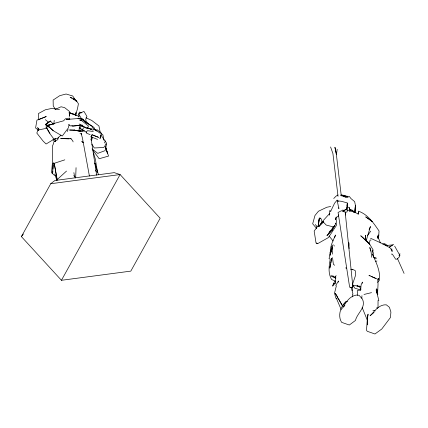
<?xml version="1.0" encoding="UTF-8"?>
<svg xmlns="http://www.w3.org/2000/svg" width="428" height="428" viewBox="0 0 428 428"><rect width="100%" height="100%" fill="white"/><g stroke="black" fill="none" stroke-linecap="round" stroke-linejoin="round"><path stroke-width="0.64" d="M365.742 240.408L365.624 235.298L365.678 238.46M38.413 119.877L38.467 113.527L45.293 109.803L51.847 108.423L59.513 109.552M338.869 207.773L338.858 208.693L337.12 200.122L334.6 203.182L330.625 211.459M367.368 324.841L367.438 319.106M378.01 307.62L378.047 300.429L378.823 300.499L376.164 289.767L376.64 293.068M75.676 177.984L76.056 167.674M53.452 162.683L53.061 163.689L52.649 173.586L53.537 174.694L55.838 175.913M378.571 238.155L379.037 230.97C373.569 223.042 367.914 214.396 358.332 211.122L358.29 213.93L353.86 211.956L349.746 210.892M367.615 317.758L368.064 314.088L367.459 317.196L367.32 324.761M377.576 293.79L378.052 284.048L377.715 279.179L368.952 275.381L370.124 275.916M69.395 114.297L69.282 116.33L69.561 111.526L64.633 107.631L61.081 106.775L55.266 109.365M335.766 276.659L335.424 282.924L333.048 284.962L332.716 286.139L334.124 283.229M361.82 298.252L361.954 295.711M367.459 317.196L366.507 330.309L367.278 331.299L374.955 333.99L381.755 329.036L390.475 317.464L390.903 312.044L389.427 307.293L386.307 304.816C378.903 304.335 374.677 311.183 370.06 315.778L374.104 312.445M373.211 256.415L373.414 253.173L372.333 250.161M316.415 228.739L316.634 225.989L315.249 224.561M349.093 248.657L348.825 242.772L348.857 245.479M354.892 212.625L355.395 205.37L354.898 212.614L355.395 205.37L354.668 201.658L350.848 198.458L349.473 196.527L340.747 195.419L344.813 196.27M52.837 171.018L52.649 173.586L51.537 172.762L52.574 161.217L52.403 146.221L53.703 143.15L53.784 141.812L57.935 139.592L57.732 139.073L58.716 137.586M52.976 169.097L53.307 164.609M335.589 218.505L335.493 219.735L336.221 217.205L337.949 216.573L338.762 214.883M331.235 261.337L331.545 258.111L329.822 268.099L330.593 264.413M329.255 215.209L329.721 210.603L330.839 211.186M378.299 279.361L378.411 278.248L378.887 280.918L377.667 282.384M346.776 207.494L346.584 209.185L343.802 210.549L343.01 210.56M346.921 206.173L347.215 203.525L347.595 206.226L347.097 211.855L345.728 212.315M53.816 124.104L54.249 120.343M346.76 208.65L347.493 202.968L341.319 201.278L337.392 200.86M367.465 318.983L367.315 320.208L362.158 307.513M399.618 255.484L399.41 256.848L397.254 259.036L395.67 259.25L392.39 254.157L391.331 254.093M337.184 149.313L336.397 154.743L334.926 147.237L336.253 153.342L341.293 196.003M79.415 127.389L79.046 129.855L80.774 130.77L83.032 130.818M362.227 283.341L362.425 282.079L361.109 284.898L360.67 290.232L358.509 290.211L357.273 290.676L357.412 295.32M358.092 214.449L358.407 212.497M338.254 282.186L338.457 280.982L335.761 285.46L336.349 285.861L334.519 293.18L335.937 298.246L337.104 298.658M377.731 238.182L378.266 235.502L377.764 238.022M330.657 251.948L329.041 258.646L330.245 259.202C329.02 265.965 327.901 273.241 331.593 279.505L335.563 281.175M399.618 255.307L399.929 253.67M330.849 263.183L331.106 261.952M331.283 275.231L331.069 276.204L335.83 278.12M67.41 131.503L67.742 129.978L68.245 129.786M379.481 280.394C380.599 271.165 376.014 262.043 372.258 253.772L372.312 255.024M372.52 252.44L373.13 249.952L369.781 244.308L365.951 239.996L365.742 238.562M99.981 138.533L100.714 135.596M369.204 243.639L370.108 240.092L371.092 239.98M69.192 124.473L68.277 128.02L62.258 136.029L53.216 130.69L47.824 125.698L54.768 123.243L63.601 120.803L65.511 118.743L69.716 118.069L69.753 119.316M100.002 138.533L101.516 133.263L96.878 129.561L96.23 130.561M90.864 139.919L91.811 136.757M349.708 211.673L350.115 210.319L349.451 208.019M366.117 240.996L370.434 226.54L369.107 229.579M319.202 225.369L318.871 226.471L323.568 221.725M91.383 140.721L92.576 137.179M352.378 284.791L355.347 275.932L355.401 270.812L353.881 269.897L350.874 269.153M47.048 128.218L37.905 130.048L36.824 133.081L43.175 141.17L46.112 143.99L54.688 138.811M329.453 214.663L329.838 213.572M334.643 237.449L335.504 235.02C333.31 240.408 329.892 246.03 330.544 251.99M333.556 227.61L332.058 230.227L327.008 235.534L332.058 230.227L333.337 227.172M332.058 230.227L333.268 227.38L334.696 225.476M54.923 141.524L55.373 140.544M97.547 139.41L91.036 136.821L92.036 134.777L98.552 137.345L92.534 134.89M91.036 136.821L92.036 134.777M104.448 142.968L105.465 140.882M55.635 138.303L54.854 139.806L55.383 141.609M21.4 236.604L50.734 183.735L54.886 180.504L114.239 172.65L120.108 174.554L160.152 218.243L130.818 271.117L61.445 280.297L21.4 236.604L23.401 234.02M61.445 280.297L120.108 174.554L50.734 183.735M330.282 230.729L328.923 232.982L333.524 226.861M342.448 308.363C345.712 302.708 349.157 296.417 356.203 295.074L359.039 295.293L362.457 299.092C366.32 307.604 357.246 312.932 355.443 320.465L349.307 325.018L341.619 322.348C337.382 315.58 340.683 306.207 346.37 301.242L347.622 301.612M377.319 236.636L378.769 235.036L378.534 235.775L377.319 236.636L378.989 239.37L380.385 242.933M336.146 275.6L335.541 276.418L335.777 277.686M367.385 235.678L370.755 231.136M332.497 254.136L331.973 246.223L333.187 244.677M343.663 306.908L344.877 305.453M329.63 213.502L322.568 221.308L326.243 225.085L334.145 227.108L336.435 222.127L336.007 217.264M378.197 235.871L378.86 235.09M346.225 301.585L342.395 305.785L335.103 293.287L335.675 293.656M323.354 221.677L318.871 226.471L321.856 222.153L321.396 219.345L320.529 218.162L319.272 217.98L318.181 226.722L319.352 218.622L318.833 220.484L318.507 225.139L314.173 231.056L316.03 243.018M333.733 198.512L336.007 196.185L337.949 194.965M320.128 224.507L323.359 221.49M56.394 180.316L66.517 171.072M321.128 223.646L323.054 221.929M60.963 135.189L57.213 138.528L54.019 139.239L49.241 132.76L46.058 127.004L48.92 126.656L53.216 130.69M335.589 282.924L333.048 284.962L334.664 281.212L335.638 281.661M46.668 123.82L45.609 124.623L46.957 126.051L49.183 126.966M47.733 123.013L50.386 121.001L53.35 124.195M371.739 257.324L370.958 251.054L369.808 247.528L370.76 251.113M377.544 294.437L377.849 294.255L376.71 288.798L377.448 293.811M345.177 212.004L352.886 286.979L351.335 287.787L349.639 287.193L338.072 212.481L341.464 210.71L345.177 212.004L345.498 215.075M393.626 244.431L389.277 247.186L392.604 244.891L385.783 245.554M346.819 209.196L343.802 210.549L344.182 210.988M39.28 119.417L46.256 116.544L36.963 120.102L35.583 127.972L38.568 130.278M81.17 124.89L79.592 125.532L70.545 125.939L68.485 124.644M375.725 261.46L376.95 260.968M53.061 163.689L64.805 159.842M382.675 244.147L384.558 243.607L387.538 245.474M372.916 310.728L373.96 310.439L375.174 310.937M363.998 294.459L371.531 292.634M54.196 123.74L47.326 125.26L49.883 124.928M330.71 206.494L326.848 207.243L318.464 211.229L314.987 215.471L312.675 223.812L316.586 228.386M398.891 255.816L400.03 255.639M79.057 125.388L72.771 126.249L71.899 125.65M37.905 130.048L38.948 129.952L37.589 127.646L38.937 129.01M90.035 128.972L92.983 130.219L94.406 127.988C90.987 124.297 85.354 123.328 82.636 119.059L78.773 118.465L66.324 119.503L69.486 119.252M347.135 210.341L349.499 210.228L349.671 207.639L348.226 207.222M60.316 138.447L70.834 138.501L72.776 140.876L73.097 141.898M345.027 197.458L348.119 197.501M69.641 130.016L74.076 130.107L83.246 131.439L83.032 130.144M69.636 130.042L74.681 130.219L81.026 131.46L74.076 130.107L74.681 130.219M350.949 287.118L352.03 290.275L352.608 290.302L352.078 287.044M342.807 196.452L347.771 196.682M61.637 138.517L69.176 138.897M69.047 112.81L70.181 112.88L71.941 113.725L70.181 112.88M93.347 131.476L87.483 130.717L86.103 132.193L86.638 133.215L90.142 134.638M78.773 118.465L82.946 119.145L84.477 121.22L88.093 123.847M341.025 194.879L344.679 195.478L346.926 196.778M345.615 267.928L346.664 268.105M83.893 126.356L81.17 126.073L79.854 128.282L81.047 129.347L84.514 130.872M69.101 112.901L73.782 113.96L74.547 114.87M376.201 258.111L373.762 257.635L376.26 258.202M352.426 285.016L360.103 286.632M77.923 118.604L81.593 119.353L92.988 127.084L91.207 129.31L87.189 127.646M90.426 128.914L83.786 127.469L82.561 129.529L83.546 130.583L86.756 132.402M69.181 113.179L73.033 114.126L78.891 116.304M351.019 269.292L352.822 269.747M82.524 125.779L80.191 125.629L79.191 127.977L81.352 128.946M360.734 289.97L354.828 288.199L352.827 284.866M356.845 285.909L359.948 286.84M360.269 286.856L358.407 286.257L357.471 285.203M81.32 120.701L79.854 120.22L81.919 120.814L88.521 126.057L87.451 127.822L87.146 128.272L79.105 123.976M81.55 112.869L79.362 112.066L78.838 114.324L78.929 117.17M317.239 243.414L316.319 243.061L317.656 243.66L328.399 237.583L336.221 225.733L336.585 223.956L335.477 223.245M350.061 209.335L352.538 210.287L353.426 211.892M80.031 133.504L81.753 134.178M95.096 130.192L96.824 130.893L93.748 128.705L100.468 133.488M334.348 276.563L332.567 275.841L335.258 277.927M79.362 125.179L80.56 125.672M394.664 246.148L399.591 254.911M70.973 113.265L72.872 114.105M370.568 238.257L383.852 244.292L390.159 247.946L392.348 251.129M383.996 244.522L387.003 245.897M371.295 276.451L375.388 278.328M86.039 117.812L91.736 120.434L98.916 125.955L100.206 132.204M95.053 130.021L96.824 130.893M87.777 127.838L89.532 128.716M349.671 209.592L351.244 210.448L352.929 210.731L353.951 212.438M80.817 125.645L79.87 125.12L81.197 125.976M71.792 98.237L70.149 97.279L72.075 98.039L76.719 101.115L78.41 103.779L77.564 108.364L75.574 115.335L75.9 112.618L75.954 115.614M72.888 98.879L76.719 101.115L73.878 98.681L74.542 99.724M83.423 142.556L81.753 141.582L82.797 142.289M46.647 125.249L45.609 124.623L46.101 123.783L50.386 121.001L45.609 124.623L48.187 127.02M334.621 265.264L333.369 264.285L332.524 257.603M45.336 119.68L48.375 122.076M92.073 148.891L97.728 153.368L105.133 150.619L106.465 144.493L105.721 143.883M101.195 133.536L102.918 134.954L103.961 140.277M86.296 122.146L87.585 123.371L85.873 121.707M73.669 175.614L75.371 177.235M333.134 241.001L329.084 236.026M337.12 200.122L338.409 201.401M81.614 134.034L81.213 133.563L82.454 138.158L89.409 176.042M331.973 246.223L332.24 246.539L329.935 252.729L330.165 254.607M92.641 149.87L99.178 158.729L108.552 156.081L105.481 146.965M100.858 135.007L106.663 143.284L103.763 147.494L94.272 147.976L91.833 144.14M49.942 133.204L46.058 127.004L46.684 128.486M76.184 101.34L72.771 96.022L66.083 94.01L59.797 95.653L53.12 100.061L53.238 105.882L55.201 109.161M341.908 304.752L342.748 306.207M52.954 139.089L53.901 140.748M335.985 294.213L337.869 297.567M338.495 298.685L341.63 304.271M70.834 138.501L71.059 138.993M333.99 245.367L334.316 246.079M397.452 258.549L404.091 273.401M95.578 170.157L96.353 171.954M336.312 298.161L341.346 309.899M359.306 285.958L360.911 289.745M330.587 146.965L332.914 153.556L338.029 196.308M54.768 174.025L56.94 180.616M105.47 147.039L107.471 153.363M376.929 307.448L377.245 308.513M93.47 152.828L95.342 159.157L97.552 172.42M105.577 146.686L107.498 153.385M98.504 174.795L94.909 163.052L95.391 164.919M96.032 167.412L96.514 169.279M352.03 290.275L352.977 294.095M57.111 179.139L54.313 163.785L57.106 180.06M86.36 123.141L85.707 119.246L86.938 116.416L83.952 111.387L78.613 113.912L80.972 117.818L81.186 119.118M82.16 124.955L82.379 126.255M73.889 172.634L74.643 177.128M96.653 175.196L91.442 140.866L91.207 136.575M342.93 209.859L343.181 211.785M347.215 203.525L347.493 205.852L347.322 203.391M320.529 218.162L320.604 218.804M352.736 285.578L352.886 286.979M391.978 251.562L391.807 248.775M352.677 294.202L352.752 296.872M330.528 253.392L330.02 255.249L332.379 247.742L330.528 253.392M371.825 221.126L365.726 216.889L372.28 221.581L371.825 221.126M362.837 237.476L360.718 235.748L369.781 244.308L362.837 237.476"/></g></svg>
